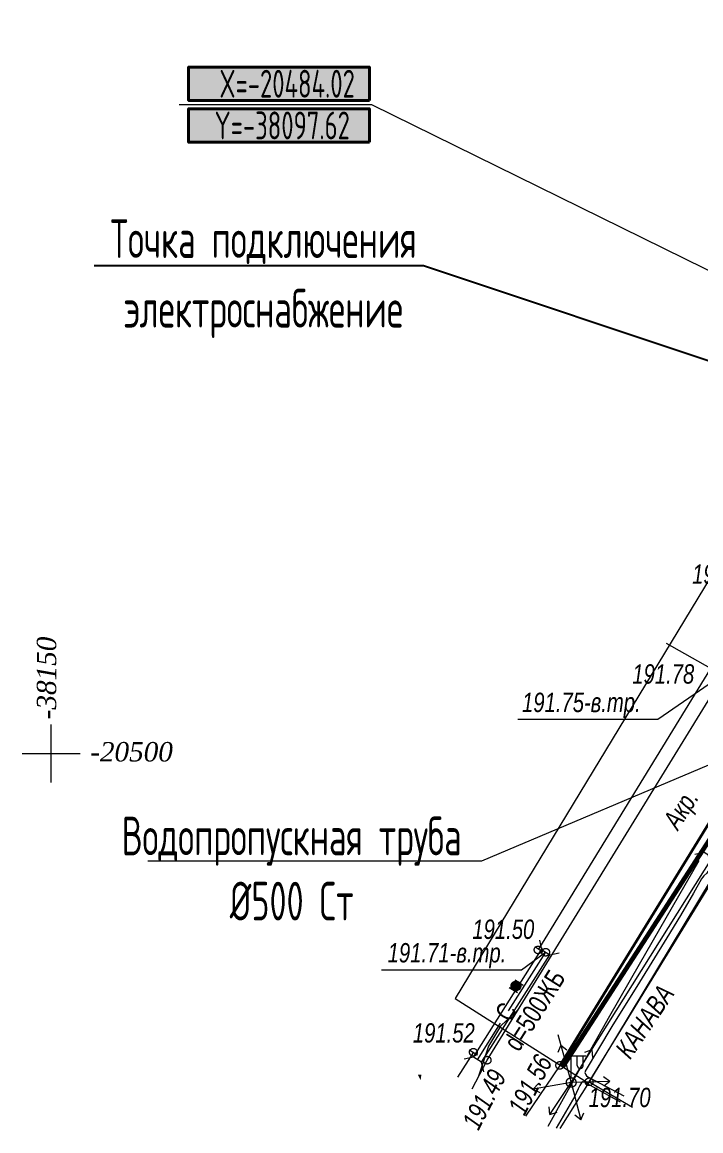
# Model space of a CAD drawing. Header units: millimetres. Extents: x -38151500 to -27467627, y -20617104 to -20349562.
# Drawn here: x -33966476 to -33931357, y -20519539 to -20462126 of the extents above; entities that cross this region are included whole.
import ezdxf
from ezdxf.xclip import XClip

# ---------------------------------------------------------------- set-up
doc = ezdxf.new("R2010")
doc.units = ezdxf.units.MM
doc.header["$MEASUREMENT"] = 0
doc.header["$XCLIPFRAME"] = 0
doc.layers.add('!!! ПОДОСНОВА', color=7, linetype='Continuous')
doc.layers.add('Новый_ГП_Дороги_проезды_Ном._пера__251', color=7, linetype='Continuous', lineweight=40, true_color=0x656565)
for name, color, linetype, lineweight in [('Новый_ГП_Сети_Г_ газопровод_Ном._пера__6', 6, 'Continuous', 60), ('Новый_ГП_Сети_координаты_Ном._пера__11', 255, 'Continuous', 40), ('Новый_ГП_Сети_координаты_Ном._пера__250', 7, 'Continuous', 20), ('Новый_ГП_Сети_координаты_Ном._пера__8', 7, 'Continuous', 40), ('Новый_ГП_Сети_текст_Ном._пера__250', 7, 'Continuous', 20), ('Новый_ГП_Сети_текст_Ном._пера__7', 7, 'Continuous', 25), ('Новый_ГП_Текст_Ном._пера__250', 7, 'Continuous', 20), ('Чертеж_1_Новофедоровское_снт 28_07$0$!!УСЛ_ОБОЗНАЧЕНИЯ_Ном._пера__253', 252, 'Continuous', 18), ('Чертеж_1_Новофедоровское_снт 28_07$0$SETKA_Ном._пера__7', 7, 'Continuous', 18), ('Чертеж_1_Новофедоровское_снт 28_07$0$tp_Дороги_Ном._пера__253', 252, 'Continuous', 18), ('Чертеж_1_Новофедоровское_снт 28_07$0$tp_канавы_Ном._пера__253', 252, 'Continuous', 18), ('Чертеж_1_Новофедоровское_снт 28_07$0$tp_отметки_новые_Ном._пера__253', 252, 'Continuous', 18), ('Чертеж_1_Новофедоровское_снт 28_07$0$tp_трубы под дорогой_Ном._пера__253', 252, 'Continuous', 18), ('Чертеж_1_Новофедоровское_снт 28_07$0$U_ТЕКСТ_БЕЛЫЙ_Ном._пера__253', 252, 'Continuous', 18), ('Чертеж_1_Новый_ГП_Топография_Ном._пера__253', 252, 'Continuous', 18), ('Чертеж_1_Новый_Новофедоровское_снт 28_07$0$SETKA_Ном._пера__7', 7, 'Continuous', 18), ('Чертеж_1_Новый_Новофедоровское_снт 28_07$0$tp_Дороги_Ном._пера__253', 252, 'Continuous', 18), ('Чертеж_1_Новый_Новофедоровское_снт 28_07$0$tp_канавы_Ном._пера__253', 252, 'Continuous', 18), ('Чертеж_1_Новый_Новофедоровское_снт 28_07$0$tp_ЛЭП нн_Ном._пера__253', 252, 'Continuous', 18), ('Чертеж_1_Новый_Новофедоровское_снт 28_07$0$tp_ЛЭП нн_Ном._пера__7', 7, 'Continuous', 18), ('Чертеж_1_Новый_Новофедоровское_снт 28_07$0$tp_Ограждения ДЕР_Ном._пера__253', 252, 'Continuous', 18), ('Чертеж_1_Новый_Новофедоровское_снт 28_07$0$tp_Ограждения мет_Ном._пера__253', 252, 'Continuous', 18), ('Чертеж_1_Новый_Новофедоровское_снт 28_07$0$tp_Ограждения рабица_Ном._пера__253', 252, 'Continuous', 18), ('Чертеж_1_Новый_Новофедоровское_снт 28_07$0$tp_Ограждения_Ном._пера__253', 252, 'Continuous', 18), ('Чертеж_1_Новый_Новофедоровское_снт 28_07$0$tp_Ограждения_Ном._пера__7', 7, 'Continuous', 18), ('Чертеж_1_Новый_Новофедоровское_снт 28_07$0$tp_отметки_новые_Ном._пера__253', 252, 'Continuous', 18), ('Чертеж_1_Новый_Новофедоровское_снт 28_07$0$tp_отметки_новые_Ном._пера__7', 7, 'Continuous', 18), ('Чертеж_1_Новый_Новофедоровское_снт 28_07$0$tp_рельеф_Ном._пера__253', 252, 'Continuous', 18), ('Чертеж_1_Новый_Новофедоровское_снт 28_07$0$tp_трубы под дорогой_Ном._пера__253', 252, 'Continuous', 18), ('Чертеж_1_Новый_Новофедоровское_снт 28_07$0$U_Водосток_Ном._пера__253', 252, 'Continuous', 18), ('Чертеж_1_Новый_Новофедоровское_снт 28_07$0$U_Газопровод_Ном._пера__253', 252, 'Continuous', 18)]:
    doc.layers.add(name, color=color, linetype=linetype, lineweight=lineweight)
doc.styles.add('РЎР“Р•РќР•Р\xa0РР\xa0_РЎРўРР›Р¬_1', font='arial.ttf', dxfattribs={"width": 0.75})
doc.styles.add('РЎР“Р•РќР•Р\xa0РР\xa0_РЎРўРР›Р¬_2', font='arial.ttf', dxfattribs={"width": 0.8})
doc.styles.add('РЎР“Р•РќР•Р\xa0РР\xa0_РЎРўРР›Р¬_3', font='arial.ttf', dxfattribs={"width": 0.749999})
doc.styles.add('РЎР“Р•РќР•Р\xa0РР\xa0_РЎРўРР›Р¬_4', font='times.ttf')
doc.styles.add('РЎР“Р•РќР•Р\xa0РР\xa0_РЎРўРР›Р¬_6', font='', dxfattribs={"width": 0.8})
doc.styles.get('РЎР“Р•РќР•Р\xa0РР\xa0_РЎРўРР›Р¬_6').set_extended_font_data('GOST_type_A')

# ---------------------------------------------------------------- blocks, each defined once
blk = doc.blocks.new('Чертеж_4_1', base_point=(4185024, 0))
at = {"layer": 'Чертеж_1_Новый_ГП_Топография_Ном._пера__253', "color": 252, "lineweight": 18, "flags": 128}
blk.add_lwpolyline([(-33937176, -20517064), (-33937136, -20517000), (-33926649, -20499900), (-33900479, -20516708), (-33888918, -20500671), (-33879002, -20487867), (-33880756, -20480650), (-33882761, -20473503), (-33888254, -20475465), (-33891109, -20474628), (-33905380, -20465849), (-33895431, -20449640), (-33903040, -20444942), (-33944071, -20512686)], close=True, dxfattribs=at)
at = {"layer": 'Чертеж_1_Новый_Новофедоровское_снт 28_07$0$SETKA_Ном._пера__7', "color": 7, "lineweight": 18, "flags": 128}
for points in [[(-33964976, -20501500), (-33964976, -20498500)], [(-33966476, -20500000), (-33963476, -20500000)]]:
    blk.add_lwpolyline(points, dxfattribs=at)
at = {"layer": 'Чертеж_1_Новый_Новофедоровское_снт 28_07$0$tp_Дороги_Ном._пера__253', "color": 252, "lineweight": 18, "flags": 128}
for points in [[(-33943185, -20517359), (-33942417, -20515878), (-33930559, -20496600), (-33917055, -20475671), (-33917827, -20474585)], [(-33926391, -20498698), (-33927984, -20498807), (-33938657, -20516154), (-33940422, -20518777)]]:
    blk.add_lwpolyline(points, dxfattribs=at)
at = {"layer": 'Чертеж_1_Новый_Новофедоровское_снт 28_07$0$tp_канавы_Ном._пера__253', "color": 252, "lineweight": 18, "flags": 128}
for points in [[(-33939262, -20519293), (-33937586, -20516281), (-33936060, -20513592), (-33934524, -20510908), (-33931447, -20505544)], [(-33930972, -20505250), (-33930899, -20505865), (-33930904, -20505955), (-33930936, -20506037), (-33930988, -20506115), (-33931053, -20506190), (-33931200, -20506336), (-33931268, -20506412), (-33931323, -20506491), (-33931737, -20507228), (-33932414, -20508392), (-33933111, -20509548), (-33934537, -20511843), (-33935963, -20514136), (-33936660, -20515288), (-33937337, -20516447), (-33937350, -20516484), (-33937352, -20516524), (-33937328, -20516603), (-33937272, -20516683), (-33937199, -20516741), (-33935338, -20517727)], [(-33935513, -20518049), (-33937226, -20517110), (-33937379, -20517022), (-33937453, -20517001), (-33937485, -20517007), (-33937512, -20517027), (-33937621, -20517192), (-33937708, -20517372), (-33937790, -20517557), (-33937880, -20517736), (-33938847, -20519403)]]:
    blk.add_lwpolyline(points, dxfattribs=at)
at = {"layer": 'Чертеж_1_Новый_Новофедоровское_снт 28_07$0$tp_ЛЭП нн_Ном._пера__253', "color": 252, "lineweight": 18, "flags": 128}
for points in [[(-33939176, -20518699), (-33938064, -20517036), (-33917451, -20484194), (-33892414, -20444066), (-33891205, -20442473)], [(-33938755, -20514559), (-33938064, -20517036), (-33940036, -20517375)], [(-33938602, -20515110), (-33938749, -20515482)], [(-33938602, -20515110), (-33938283, -20515352)], [(-33937001, -20515342), (-33937375, -20515484)], [(-33937001, -20515342), (-33936966, -20515741)], [(-33936065, -20516980), (-33938064, -20517036), (-33937561, -20518972)], [(-33936065, -20516980), (-33936391, -20516748)], [(-33936065, -20516980), (-33936377, -20517231)], [(-33940036, -20517375), (-33939762, -20517083)], [(-33940036, -20517375), (-33939680, -20517559)], [(-33939176, -20518699), (-33939199, -20518300)], [(-33939176, -20518699), (-33938798, -20518568)], [(-33937561, -20518972), (-33937875, -20518724)], [(-33937561, -20518972), (-33937408, -20518602)]]:
    blk.add_lwpolyline(points, dxfattribs=at)
at = {"layer": 'Чертеж_1_Новый_Новофедоровское_снт 28_07$0$tp_ЛЭП нн_Ном._пера__7', "color": 7, "lineweight": 18}
for p, q in [((-33938064, -20516786), (-33938064, -20515536)), ((-33938064, -20515661), (-33937314, -20515661)), ((-33937752, -20516152), (-33937752, -20515661)), ((-33937442, -20516152), (-33937442, -20515661))]:
    blk.add_line(p, q, dxfattribs=at)
for radius in [250, 50]:
    blk.add_circle((-33938064, -20517036), radius, dxfattribs=at)
blk.add_arc((-33937597, -20516152), 155, 180, 0, dxfattribs=at)
at = {"layer": 'Чертеж_1_Новый_Новофедоровское_снт 28_07$0$tp_Ограждения ДЕР_Ном._пера__253', "color": 252, "lineweight": 18, "flags": 128}
for points in [[(-33939737, -20510128), (-33930841, -20495599), (-33929173, -20492908)], [(-33943126, -20515471), (-33943940, -20516760)]]:
    blk.add_lwpolyline(points, dxfattribs=at)
at = {"layer": 'Чертеж_1_Новый_Новофедоровское_снт 28_07$0$tp_Ограждения мет_Ном._пера__253', "color": 252, "lineweight": 18, "flags": 128}
for points in [[(-33930841, -20495599), (-33933128, -20494306)], [(-33937137, -20517002), (-33938645, -20519422)]]:
    blk.add_lwpolyline(points, dxfattribs=at)
at = {"layer": 'Чертеж_1_Новый_Новофедоровское_снт 28_07$0$tp_Ограждения рабица_Ном._пера__253', "color": 252, "lineweight": 18, "flags": 128}
blk.add_lwpolyline([(-33930766, -20506445), (-33937137, -20517002), (-33934887, -20518316)], dxfattribs=at)
at = {"layer": 'Чертеж_1_Новый_Новофедоровское_снт 28_07$0$tp_Ограждения_Ном._пера__253', "color": 252, "lineweight": 18, "flags": 128}
for points in [[(-33939948, -20509995), (-33939525, -20510261)], [(-33940966, -20511723), (-33940543, -20511989)], [(-33941274, -20512113), (-33940851, -20512379)], [(-33943337, -20515338), (-33942914, -20515604)]]:
    blk.add_lwpolyline(points, dxfattribs=at)
at = {"layer": 'Чертеж_1_Новый_Новофедоровское_снт 28_07$0$tp_Ограждения_Ном._пера__7', "color": 7, "lineweight": 18}
for p, q in [((-33941122, -20511884), (-33940727, -20511884)), ((-33941095, -20511854), (-33940754, -20511854)), ((-33941056, -20511824), (-33940793, -20511824)), ((-33940985, -20511794), (-33940865, -20511794)), ((-33941173, -20512034), (-33940674, -20512034)), ((-33941172, -20512064), (-33940677, -20512064)), ((-33941171, -20512004), (-33940677, -20512004)), ((-33941167, -20512094), (-33940681, -20512094)), ((-33941166, -20511974), (-33940683, -20511974)), ((-33941157, -20512124), (-33940690, -20512124)), ((-33941155, -20511944), (-33940692, -20511944)), ((-33941143, -20512154), (-33940705, -20512154)), ((-33941141, -20511914), (-33940706, -20511914)), ((-33941125, -20512184), (-33940724, -20512184)), ((-33941099, -20512214), (-33940750, -20512214)), ((-33941062, -20512244), (-33940787, -20512244)), ((-33940998, -20512274), (-33940848, -20512274))]:
    blk.add_line(p, q, dxfattribs=at)
blk.add_circle((-33940924, -20512036), 250, dxfattribs=at)
at = {"layer": 'Чертеж_1_Новый_Новофедоровское_снт 28_07$0$tp_отметки_новые_Ном._пера__253', "color": 252, "lineweight": 18, "flags": 128}
for points in [[(-33940821, -20498221), (-33933580, -20498221), (-33930656, -20496200)], [(-33947882, -20511198), (-33940640, -20511198), (-33939386, -20510290)]]:
    blk.add_lwpolyline(points, dxfattribs=at)
at = {"layer": 'Чертеж_1_Новый_Новофедоровское_снт 28_07$0$tp_отметки_новые_Ном._пера__7', "color": 7, "lineweight": 18}
for centre in [(-33939776, -20510170), (-33939386, -20510290), (-33943126, -20515470), (-33942416, -20515880), (-33938656, -20516150), (-33937136, -20517000)]:
    blk.add_circle(centre, 200, dxfattribs=at)
at = {"layer": 'Чертеж_1_Новый_Новофедоровское_снт 28_07$0$tp_рельеф_Ном._пера__253', "color": 252, "lineweight": 18, "flags": 128}
blk.add_lwpolyline([(-33940806, -20513260), (-33941716, -20514116), (-33942352, -20515146), (-33942877, -20516765)], dxfattribs=at)
at = {"layer": 'Чертеж_1_Новый_Новофедоровское_снт 28_07$0$tp_трубы под дорогой_Ном._пера__253', "color": 252, "lineweight": 18, "flags": 128}
for points in [[(-33930653, -20505874), (-33930762, -20505386), (-33931185, -20505119), (-33931672, -20505228)], [(-33943120, -20515724), (-33939596, -20510155)], [(-33939705, -20509667), (-33939596, -20510155), (-33939174, -20510423), (-33938686, -20510313)], [(-33942698, -20515991), (-33939174, -20510423)], [(-33942588, -20516478), (-33942698, -20515990), (-33943120, -20515722), (-33943608, -20515832)]]:
    blk.add_lwpolyline(points, dxfattribs=at)
at = {"layer": 'Чертеж_1_Новый_Новофедоровское_снт 28_07$0$U_Водосток_Ном._пера__253', "color": 252, "lineweight": 18, "flags": 128}
for points in [[(-33941307, -20513327), (-33939385, -20510289)], [(-33942909, -20515857), (-33941715, -20513970)]]:
    blk.add_lwpolyline(points, dxfattribs=at)
at = {"layer": 'Чертеж_1_Новый_Новофедоровское_снт 28_07$0$U_Газопровод_Ном._пера__253', "color": 252, "lineweight": 18, "flags": 128}
blk.add_lwpolyline([(-33938494, -20516227), (-33916046, -20481445), (-33895495, -20449601), (-33887378, -20437023), (-33887659, -20437169), (-33885329, -20435962), (-33880098, -20437583)], dxfattribs=at)
at = {"layer": 'Чертеж_1_Новофедоровское_снт 28_07$0$!!УСЛ_ОБОЗНАЧЕНИЯ_Ном._пера__253', "color": 252, "lineweight": 18, "insert": (-33953880, -20517918), "char_height": 1000, "attachment_point": 7, "style": 'РЎР“Р•РќР•Р\xa0РР\xa0_РЎРўРР›Р¬_2'}
blk.add_mtext('\\A1;{\\pql;\\fArial|b0|i1|c204|p0;\\W0.800000;ВОДОПРОВОД}', dxfattribs=at)
at = {"layer": 'Чертеж_1_Новофедоровское_снт 28_07$0$SETKA_Ном._пера__7', "color": 7, "lineweight": 18, "insert": (-33964702, -20498227), "char_height": 1000, "attachment_point": 7, "rotation": 90, "style": 'РЎР“Р•РќР•Р\xa0РР\xa0_РЎРўРР›Р¬_4'}
blk.add_mtext('\\A1;{\\pql;\\fTimes New Roman|b0|i1|c204|p0;\\W1.000000;-38150}', dxfattribs=at)
at = {"layer": 'Чертеж_1_Новофедоровское_снт 28_07$0$SETKA_Ном._пера__7', "color": 7, "lineweight": 18, "insert": (-33962957, -20500423), "char_height": 1000, "attachment_point": 7, "style": 'РЎР“Р•РќР•Р\xa0РР\xa0_РЎРўРР›Р¬_4'}
blk.add_mtext('\\A1;{\\pql;\\fTimes New Roman|b0|i1|c204|p0;\\W1.000000;-20500}', dxfattribs=at)
at = {"layer": 'Чертеж_1_Новофедоровское_снт 28_07$0$tp_Дороги_Ном._пера__253', "color": 252, "lineweight": 18, "insert": (-33932279, -20504177), "char_height": 1000, "attachment_point": 7, "rotation": 57.34071, "style": 'РЎР“Р•РќР•Р\xa0РР\xa0_РЎРўРР›Р¬_1'}
blk.add_mtext('\\A1;{\\pql;\\fArial|b0|i1|c204|p0;\\W0.750000;Акр.}', dxfattribs=at)
at = {"layer": 'Чертеж_1_Новофедоровское_снт 28_07$0$tp_канавы_Ном._пера__253', "color": 252, "lineweight": 18, "insert": (-33935013, -20515883), "char_height": 1000, "attachment_point": 7, "rotation": 55.96313, "style": 'РЎР“Р•РќР•Р\xa0РР\xa0_РЎРўРР›Р¬_1'}
blk.add_mtext('\\A1;{\\pql;\\fArial|b0|i1|c204|p0;\\W0.750000;КАНАВА}', dxfattribs=at)
at = {"layer": 'Чертеж_1_Новофедоровское_снт 28_07$0$tp_отметки_новые_Ном._пера__253', "color": 252, "lineweight": 18, "char_height": 1000, "attachment_point": 7, "style": 'РЎР“Р•РќР•Р\xa0РР\xa0_РЎРўРР›Р¬_1'}
for s, insert in [('\\A1;{\\pql;\\fArial|b0|i1|c204|p0;\\W0.750000;191.69}', (-33931806, -20491223)), ('\\A1;{\\pql;\\fArial|b0|i1|c204|p0;\\W0.750000;191.78}', (-33934901, -20496393)), ('\\A1;{\\pql;\\fArial|b0|i1|c204|p0;\\W0.750000;191.75-в.тр.}', (-33940608, -20498153)), ('\\A1;{\\pql;\\fArial|b0|i1|c204|p0;\\W0.750000;191.50}', (-33943180, -20509614)), ('\\A1;{\\pql;\\fArial|b0|i1|c204|p0;\\W0.750000;191.71-в.тр.}', (-33947561, -20511119)), ('\\A1;{\\pql;\\fArial|b0|i1|c204|p0;\\W0.750000;191.52}', (-33946259, -20514981)), ('\\A1;{\\pql;\\fArial|b0|i1|c204|p0;\\W0.750000;191.70}', (-33937160, -20518324))]:
    blk.add_mtext(s, dxfattribs=dict(at, insert=insert))
at = {"layer": 'Чертеж_1_Новофедоровское_снт 28_07$0$tp_отметки_новые_Ном._пера__253', "color": 252, "lineweight": 18, "char_height": 1000, "attachment_point": 7, "rotation": 62.5765, "style": 'РЎР“Р•РќР•Р\xa0РР\xa0_РЎРўРР›Р¬_1'}
for s, insert in [('\\A1;{\\pql;\\fArial|b0|i1|c204|p0;\\W0.750000;191.56}', (-33940474, -20518810)), ('\\A1;{\\pql;\\fArial|b0|i1|c204|p0;\\W0.750000;191.49}', (-33942852, -20519569))]:
    blk.add_mtext(s, dxfattribs=dict(at, insert=insert))
at = {"layer": 'Чертеж_1_Новофедоровское_снт 28_07$0$tp_трубы под дорогой_Ном._пера__253', "color": 252, "lineweight": 18, "insert": (-33940762, -20515498), "char_height": 1000, "attachment_point": 7, "rotation": 57.68864, "style": 'РЎР“Р•РќР•Р\xa0РР\xa0_РЎРўРР›Р¬_3'}
blk.add_mtext('\\A1;{\\pql;\\fArial|b0|i0|c204|p0;\\W0.749999;d=500ЖБ}', dxfattribs=at)
at = {"layer": 'Чертеж_1_Новофедоровское_снт 28_07$0$U_ТЕКСТ_БЕЛЫЙ_Ном._пера__253', "color": 252, "lineweight": 18, "insert": (-33941208, -20513969), "char_height": 1000, "attachment_point": 7, "rotation": 57.68864, "style": 'РЎР“Р•РќР•Р\xa0РР\xa0_РЎРўРР›Р¬_3'}
blk.add_mtext('\\A1;{\\pql;\\fArial|b0|i0|c204|p0;\\W0.749999;С}', dxfattribs=at)

msp = doc.modelspace()

# ---------------------------------------------------------------- hatches: boundary and pattern name
at = {"layer": 'Новый_ГП_Сети_координаты_Ном._пера__11', "linetype": 'Continuous', "lineweight": 40}
for points in [[(-33957863.55, -20466181.72), (-33948508.8, -20466181.72), (-33948508.8, -20464450.25), (-33957863.55, -20464450.25)], [(-33948508.8, -20466610.25), (-33957863.55, -20466610.25), (-33957863.55, -20468341.72), (-33948508.8, -20468341.72)]]:
    msp.add_hatch(color=255, dxfattribs=at).paths.add_polyline_path(points)

# ---------------------------------------------------------------- linework, layer by layer
at = {"layer": 'Новый_ГП_Дороги_проезды_Ном._пера__251', "color": 251, "lineweight": 40, "true_color": 0x656565}
msp.add_lwpolyline([(-33911323.39, -20474791.02), (-33911425.9, -20474726.36, 0.37219081), (-33912915.35, -20474881.1), (-33918038.45, -20482356.47), (-33924784.47, -20493777.64, 0.27174644), (-33923929.35, -20496721.8), (-33922931.35, -20497336.01), (-33922679.87, -20497499.7), (-33924003.56, -20499620.31), (-33924173.16, -20499514.33), (-33925157.84, -20498959.93, 0.38024235), (-33928804.13, -20500138.85), (-33938643.48, -20516132.17)], format="xyb", dxfattribs=at)
at = {"layer": 'Новый_ГП_Сети_Г_ газопровод_Ном._пера__6', "color": 6, "lineweight": 60, "flags": 128}
msp.add_lwpolyline([(-33938493.66, -20516227.3), (-33916046, -20481444.68), (-33895495.03, -20449600.98), (-33887377.62, -20437023.06), (-33887659.31, -20437168.91), (-33885329.23, -20435962.43), (-33880098.07, -20437583.35)], dxfattribs=at)
at = {"layer": 'Новый_ГП_Сети_координаты_Ном._пера__11', "color": 255, "lineweight": 40}
for points in [[(-33948508.8, -20466181.72), (-33957863.55, -20466181.72), (-33957863.55, -20464450.25), (-33948508.8, -20464450.25)], [(-33948508.8, -20468341.72), (-33957863.55, -20468341.72), (-33957863.55, -20466610.25), (-33948508.8, -20466610.25)]]:
    msp.add_lwpolyline(points, close=True, dxfattribs=at)
at = {"layer": 'Новый_ГП_Сети_координаты_Ном._пера__250', "color": 7, "lineweight": 20}
for p, q in [((-33958358.66, -20466395.99), (-33948400.64, -20466395.99)), ((-33948400.64, -20466395.99), (-33912593.34, -20484022.79))]:
    msp.add_line(p, q, dxfattribs=at)
at = {"layer": 'Новый_ГП_Сети_текст_Ном._пера__7', "color": 7, "lineweight": 25}
for p, q in [((-33946016.16, -20474748.34), (-33962749.44, -20474748.34)), ((-33945716.16, -20474748.34), (-33946016.16, -20474748.34)), ((-33917450.91, -20484194), (-33945716.16, -20474748.34))]:
    msp.add_line(p, q, dxfattribs=at)
at = {"layer": 'Новый_ГП_Текст_Ном._пера__250', "color": 7, "lineweight": 20}
for p, q in [((-33927081.56, -20498952.3), (-33942714.13, -20505581.05)), ((-33943014.13, -20505581.05), (-33959975.73, -20505581.05)), ((-33942714.13, -20505581.05), (-33943014.13, -20505581.05))]:
    msp.add_line(p, q, dxfattribs=at)

# ---------------------------------------------------------------- block references
at = {"layer": '!!! ПОДОСНОВА', "color": 252, "lineweight": 40}
ref = msp.add_blockref('Чертеж_4_1', (4185024.09, 0), dxfattribs=at)
XClip(ref).set_block_clipping_path([(-33971749.8431524113, -20418838.4532491304), (-33971749.8431524113, -20510095.8116091713), (-33949169.2735030428, -20510095.8116091713), (-33943776.1358186975, -20521215.6831232607), (-33858410.272188969, -20521215.6831232607), (-33858410.272188969, -20418721.7424019799)])

# ---------------------------------------------------------------- texts
at = {"layer": 'Новый_ГП_Сети_координаты_Ном._пера__8', "color": 7, "lineweight": 40, "char_height": 1440, "attachment_point": 4, "style": 'РЎР“Р•РќР•Р\xa0РР\xa0_РЎРўРР›Р¬_6'}
for s, insert in [('\\A1;{\\pql;\\fGOST_type_A|b0|i0|c0|p0;\\W0.800000;X=-20484.02}', (-33956269.74, -20465313.49)), ('\\A1;{\\pql;\\fGOST_type_A|b0|i0|c0|p0;\\W0.800000;Y=-38097.62}', (-33956518.9, -20467474))]:
    msp.add_mtext(s, dxfattribs=dict(at, insert=insert))
at = {"layer": 'Новый_ГП_Сети_текст_Ном._пера__250', "color": 7, "lineweight": 20, "insert": (-33953987.59, -20472336.66), "char_height": 2000, "width": 19360, "attachment_point": 2, "line_spacing_factor": 1.080612, "style": 'РЎР“Р•РќР•Р\xa0РР\xa0_РЎРўРР›Р¬_6'}
msp.add_mtext('\\A1;{\\pqc;\\fGOST_type_A|b0|i0|c0|p0;\\W0.800000;Точка \\fGOST_type_A|b0|i0|c0|p0;\\W0.800000;подключения \\fGOST_type_A|b0|i0|c0|p0;\\W0.800000;электроснабжение}', dxfattribs=at)
at = {"layer": 'Новый_ГП_Текст_Ном._пера__250', "color": 7, "lineweight": 20, "insert": (-33952528.42, -20503269.36), "char_height": 2000, "attachment_point": 2, "line_spacing_factor": 1.011597, "style": 'РЎР“Р•РќР•Р\xa0РР\xa0_РЎРўРР›Р¬_6'}
msp.add_mtext('\\A1;{\\pqc;\\fGOST_type_A|b0|i0|c0|p0;\\W0.800000;Водопропускная \\fGOST_type_A|b0|i0|c0|p0;\\W0.800000;труба\\P\\pqc;\\fGOST_type_A|b0|i0|c0|p0;\\W0.800000;Ø500 Ст}', dxfattribs=at)

doc.saveas('drawing.dxf')
